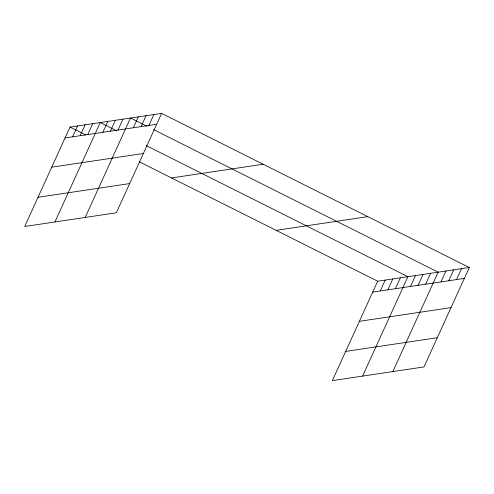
<?xml version="1.0" encoding="UTF-8"?>
<svg xmlns="http://www.w3.org/2000/svg" width="494" height="494" viewBox="0 0 494 494"><rect width="100%" height="100%" fill="white"/><g stroke="black" fill="none" stroke-linecap="round" stroke-linejoin="round"><path stroke-width="0.74" d="M161.643 113.373L70.006 127.069L24.7 226.487L116.337 212.791L161.643 113.373L469.3 267.513L423.994 366.931L332.357 380.627L377.663 281.209L469.3 267.513M72.599 136.838L77.564 125.939M80.164 135.708L85.129 124.809M87.722 134.578L92.687 123.679M54.939 221.967L100.245 122.549L116.714 130.799M102.845 132.318L107.809 121.419M110.403 131.188L115.368 120.289M117.961 130.058L122.926 119.159M85.178 217.453L130.484 118.029L146.953 126.279M133.312 127.761L138.277 116.868M141.099 126.6L146.063 115.701M148.885 125.433L153.856 114.54M380.263 290.972L385.227 280.079M387.821 289.842L392.786 278.949M395.379 288.712L400.344 277.819M362.596 376.107L407.902 276.689L146.205 145.576M410.502 286.452L415.466 275.559M418.06 285.322L423.025 274.429M425.618 284.192L430.583 273.299M392.835 371.587L438.147 272.169L153.813 129.718M440.969 281.901L445.934 271.002M448.756 280.734L453.72 269.841M456.549 279.573L461.513 268.674M65.041 137.968L156.678 124.272M51.728 167.176L143.365 153.486M38.013 197.273L129.65 183.583M171.535 177.933L263.172 164.243M276.14 230.34L367.771 216.65M372.698 292.102L464.335 278.406M359.385 321.316L451.022 307.62M345.67 351.413L437.307 337.717M70.006 127.069L85.783 134.973M139.289 161.785L377.663 281.209"/></g></svg>
